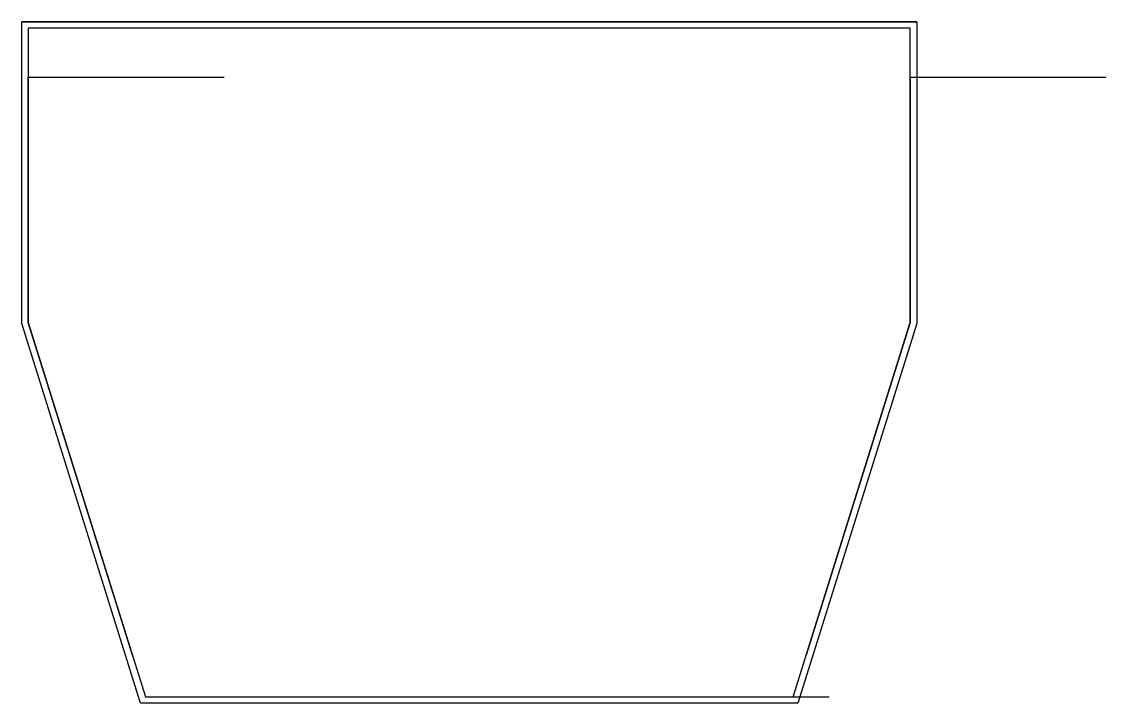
# Model space of a CAD drawing. Header units: millimetres. Extents: x -137 to 195, y -117 to 92.
import ezdxf

# ---------------------------------------------------------------- set-up
doc = ezdxf.new("R2010")
doc.units = ezdxf.units.MM
doc.layers.get('0').update_dxf_attribs({"linetype": 'CONTINUOUS'})

msp = doc.modelspace()

# ---------------------------------------------------------------- linework, layer by layer
for p, q in [((137, 92), (-137, 92)), ((-135, 0), (-135, 75)), ((-135, 75), (-75, 75)), ((135, 75), (135, 0)), ((135, 75), (195, 75)), ((-103.13, -101.77), (-135, 0)), ((135, 0), (103.13, -101.77)), ((0, -114.52), (106.69, -114.52)), ((0, -114.52), (110.16, -114.52))]:
    msp.add_line(p, q)
for points in [[(137, -0.31), (100.6, -116.52), (-100.6, -116.52), (-137, -0.31), (-137, 92), (137, 92)], [(-135, 0), (-99.14, -114.52), (99.14, -114.52), (135, 0), (135, 90), (-135, 90)]]:
    msp.add_lwpolyline(points, close=True)

doc.saveas('drawing.dxf')
